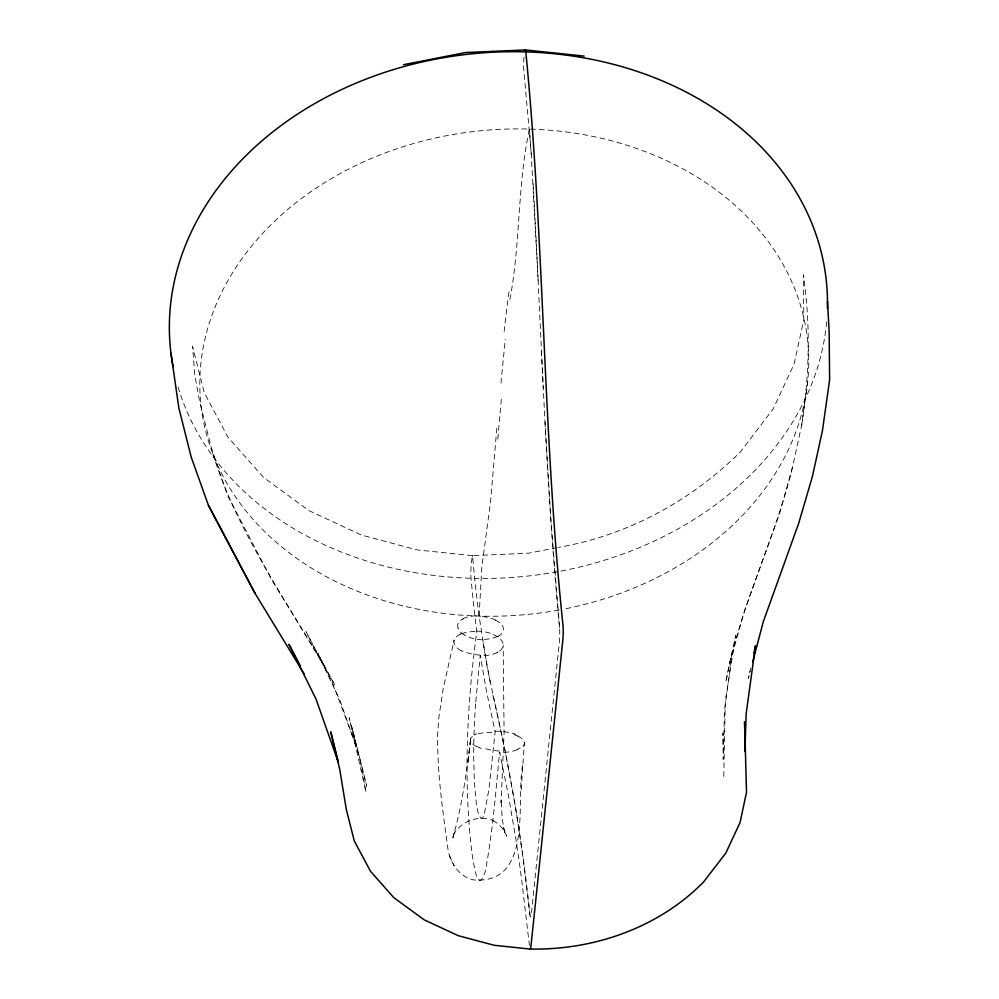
<?xml version="1.0" encoding="UTF-8"?>
<svg xmlns="http://www.w3.org/2000/svg" width="999" height="999" viewBox="0 0 999 999"><rect width="100%" height="100%" fill="white"/><g stroke="black" fill="none" stroke-linecap="round" stroke-linejoin="round"><path stroke-width="0.75" stroke-dasharray="5 3.75" d="M723.763 776.51L725.299 701.098L735.726 635.439L729.208 665.334L744.592 610.401L779.295 514.398L792.332 467.932L801.735 424.887L807.691 381.518M522.577 765.309C515.796 800.411 533.753 884.202 474.001 879.982C459.79 877.147 450.736 863.798 448.139 850.324C442.794 811.55 437.025 772.527 437.674 733.291L438.898 717.182L443.206 688.648L454.158 639.934M521.203 789.934L524.375 742.919M496.853 428.059L490.571 501.523L481.868 566.708L479.083 616.096L487.162 666.97L505.506 753.009L515.634 807.766L522.689 855.269L529.97 914.947A10.977 1.074 -88.3 0 0 531.518 912.587L559.303 642.782A10.977 1.074 -88.3 0 0 559.552 627.634C545.367 479.133 541.408 329.945 533.016 181.081M500.949 383.117L505.269 339.298M470.566 738.948L467.894 763.673L470.816 737.924C466.833 771.565 462.125 805.306 452.847 837.949L454.695 832.055L452.36 837.112C458.941 821.665 478.334 814.123 493.668 820.803L490.821 819.542C498.114 822.701 504.02 828.733 506.743 836.213L503.434 827.709L504.595 832.492L502.147 818.306L501.086 799.312L501.061 802.559L504.07 733.116L503.184 645.179M801.648 425.299C809.352 375.686 810.776 324.575 803.333 274.812L803.82 319.63L794.093 364.148L773.114 408.978L740.384 451.885C691.058 500.836 627.26 535.626 558.553 547.315M509.89 299.513C520.641 243.194 517.232 184.99 529.445 129.058L531.318 154.645M750.611 668.044L748.338 678.421L750.311 670.953M792.419 467.544C774.712 540.521 739.223 608.079 725.711 682.28L732.055 653.184L724.462 711.138L723.189 759.39L722.889 732.991L723.463 750.286M557.067 547.602L528.621 553.196L472.402 555.644L471.303 563.186A10.977 1.086 -88.3 0 0 471.029 578.271A698.825 69.006 -88.3 0 0 476.81 631.356C467.345 701.897 463.474 773.563 470.941 844.48A217.482 21.479 -88.3 0 0 474.737 868.893C478.858 890.883 485.214 876.435 486.725 863.336C493.206 826.535 495.954 789.21 499.6 752.06L508.466 795.629L515.909 839.435A1430.156 141.221 -88.3 0 1 521.665 879.907L529.395 945.429M498.801 636.001L497.977 636.488M520.254 747.926L518.244 748.975M498.051 651.847L497.24 652.297M462.362 619.392L463.286 618.893M474.238 734.789L476.685 733.803M459.852 634.265L461.263 633.641M517.932 749.113L517.02 749.487M472.402 555.644L417.12 549.912L361.463 535.064L308.953 510.626L263.561 477.472L227.872 437.038L204.258 392.595L192.607 346.416L194.743 374.8L199.6 401.248L211.189 447.215L227.46 495.192L271.828 580.094L323.713 664.934L305.981 631.618L333.142 684.515L356.331 746.091L349.163 717.682L366.059 792.294L359.84 758.828L352.035 727.559L366.77 786.275L359.84 758.828M514.185 734.677L514.885 734.902M515.047 734.952L518.081 736.101M481.243 748.451L480.044 747.964M493.194 634.59L494.83 635.302A24.088 12.2 3.6 0 1 498.513 651.972M479.77 747.839L477.31 746.64M462.412 651.323L461.326 650.749M465.721 635.539L464.735 634.989M472.452 555.656L472.627 556.493M449.413 855.718L454.083 865.758M212.874 453.908C238.961 537.874 292.957 608.803 334.802 685.114L317.844 653.234L340.234 700.948L359.141 755.694M458.091 628.059L457.804 626.935A24.301 11.788 7.7 0 1 462.162 619.293M492.882 695.104C509.952 767.507 522.34 840.958 529.97 914.947M490.172 682.242L482.467 639.647M559.552 627.634L550.973 521.216L544.855 420.179M538.161 280.294L531.056 150.861L523.351 65.147L524.263 54.308A10.977 1.086 -88.3 0 1 524.338 53.559M541.433 351.198L543.219 388.099M497.564 636.326A22.702 11.489 4.1 0 1 482.417 639.348M482.317 639.797A22.627 11.913 5.2 0 1 465.671 635.614M495.541 620.017A22.652 10.327 4.6 0 0 479.108 616.321A700.199 69.143 -88.3 0 1 472.627 556.568M462.962 618.756A22.627 10.727 5.6 0 1 479.045 615.871M495.342 620.129A24.113 11.601 3.7 0 1 498.751 635.988M464.423 635.127A24.013 11.951 6.3 0 1 457.979 628.059M497.277 652.459A25.25 13.499 5.3 0 1 480.244 655.706M480.157 655.069A25.25 12.837 6.1 0 1 462.912 651.036M476.76 631.118A24.75 11.826 4.1 0 1 493.518 634.402M461.463 633.753A24.75 11.339 4.6 0 1 476.835 631.58M494.955 731.168A26.436 8.604 2.1 0 1 515.559 734.24M478.184 733.803A26.436 7.343 3.4 0 1 495.292 732.379M517.282 749.687A26.836 12.138 4.6 0 1 499.662 752.447M499.425 751.048A26.836 10.677 6 0 1 482.617 747.751M517.844 736.176A27.885 10.689 0.6 0 1 521.178 748.126M826.635 321.928A329.682 262.6 -5.8 0 1 522.489 576.585A329.682 262.6 -5.8 0 1 177.185 383.966M476.848 746.728A27.885 9.391 6.8 0 1 475.324 735.164M461.138 650.761A24.088 11.588 6 0 1 460.214 634.465M559.028 610.014A305.045 242.969 -5.8 0 1 216.995 302.522A305.045 242.969 -5.8 0 1 734.265 204.583A305.045 242.969 -5.8 0 1 563.548 609.165M504.158 331.518A409.528 50.537 -89.6 0 1 509.04 291.683M497.864 439.11A409.528 28.484 -87.3 0 1 501.673 395.716M475.586 703.783L475.362 707.055A84.765 8.367 -88.3 0 0 474.013 734.452A68.869 6.806 -88.3 0 0 473.701 758.553L474.4 782.529L476.223 802.409A119.218 11.776 -88.3 0 0 479.045 815.384L481.006 818.456L483.116 817.182A80.769 7.98 -88.3 0 0 484.19 814.647L489.035 788.848L495.142 731.905L486.488 691.258L480.232 655.544L475.586 703.783"/><path stroke-width="1.5" d="M753.858 653.209L755.481 645.791L746.153 713.798L744.904 751.573L744.755 736.713M752.672 661.987L763.311 621.665L798.613 523.538L812.399 476.535L822.389 430.969L829.632 379.77L829.145 332.055L827.484 301.198M403.384 64.735L465.522 52.547L525.299 49.95L584.165 56.094M530.182 949.05C593.831 950.249 658.616 927.809 703.633 881.917L725.811 853.109L740.047 822.539L746.515 792.244L744.605 721.852L744.68 729.282M530.069 949.05L494.255 945.304L458.216 935.676L424.213 919.842L393.743 897.614L370.504 871.253L354.283 840.983L346.353 809.615L339.685 769.168L330.744 731.842L338.261 761.725M170.991 353.334L178.858 408.029L191.221 457.192L208.454 505.419L255.195 593.631L304.096 673.788M300.262 665.709L288.923 644.343L316.034 699.088L338.124 761.762M208.454 505.419L255.195 593.631M173.064 366.496A329.682 262.6 -5.8 0 1 477.235 53.309A329.682 262.6 -5.8 0 1 827.409 308.591M524.962 50.312A10.977 1.086 -88.3 0 1 525.811 51.886C544.542 242.657 542.932 434.852 563.011 625.549A10.977 1.086 -88.3 0 1 562.749 640.809L531.131 944.692A10.977 1.086 -88.3 0 1 529.87 948.7"/></g></svg>
